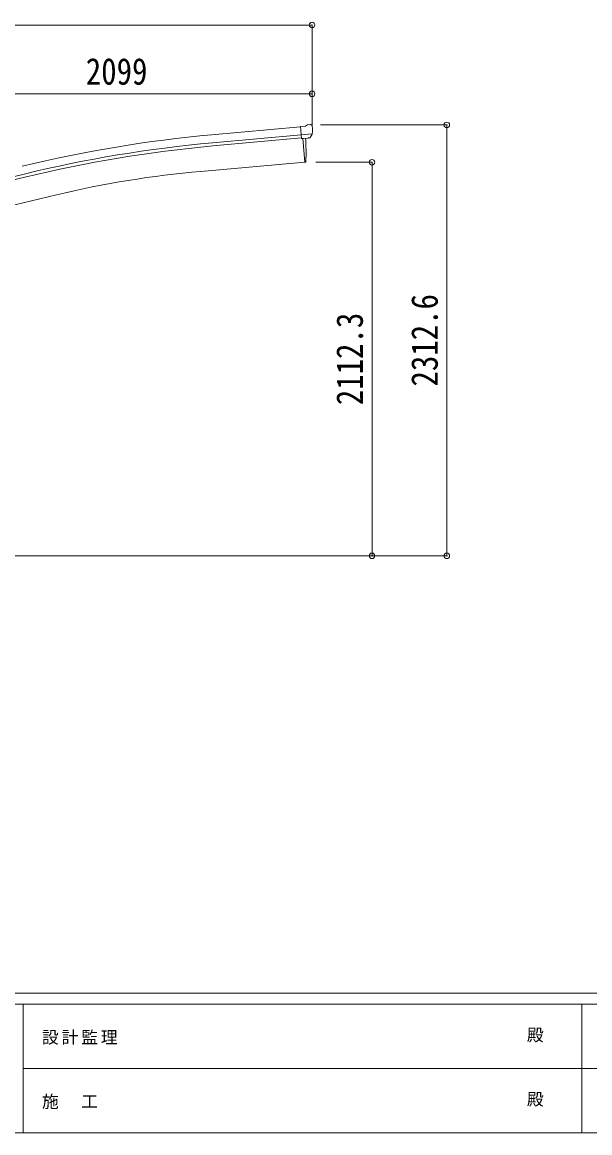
# Model space of a CAD drawing. Units: millimetres at full size, sheet at 1:30. Extents: x -8385 to 8479, y -5853 to 5787.
# Drawn here: x -3407 to -360, y -5853 to 107 of the extents above; entities that cross this region are included whole.
import ezdxf
from ezdxf.enums import TextEntityAlignment as Align

# ---------------------------------------------------------------- set-up
doc = ezdxf.new("R2010")
doc.units = ezdxf.units.MM
doc.header["$LTSCALE"] = 30
doc.header["$PDMODE"] = 32
doc.header["$PDSIZE"] = 30
for name, color, linetype, lineweight in [('0-0_0', 7, 'Continuous', 9), ('0-1_本体', 4, 'Continuous', 9), ('0-2_部品', 7, 'Continuous', 9), ('0-A_寸法', 6, 'Continuous', 9), ('F-0_240', 7, 'Continuous', 9)]:
    doc.layers.add(name, color=color, linetype=linetype, lineweight=lineweight)
doc.styles.add('ＭＳ ゴシック', font='')
doc.styles.get('ＭＳ ゴシック').set_extended_font_data('MS Gothic')

msp = doc.modelspace()

# ---------------------------------------------------------------- linework, layer by layer
at = {"layer": '0-0_0'}
msp.add_line((-3794.23, -2756.63), (-1806.39, -2756.63), dxfattribs=at)
at = {"layer": '0-1_本体'}
for p, q in [((-1913.06, -454.28), (-2389.99, -497.34)), ((-1909.35, -497.12), (-2386.13, -540.12)), ((-1907.82, -514.1), (-2384.6, -557.09)), ((-1900.67, -516.73), (-1889.51, -644.33)), ((-1889.51, -644.33), (-2447.38, -693.14)), ((-3879.83, -824.81), (-3396.79, -707.48)), ((-3875.85, -841.38), (-3392.76, -724.04)), ((-3794.48, -956.66), (-3223.01, -819.46))]:
    msp.add_line(p, q, dxfattribs=at)
for centre, radius, start, end in [((-1765.39, -7423.78), 6954.55, 95.15276, 103.65276), ((-1765.39, -7423.78), 6911.6, 95.15276, 103.65276), ((-1765.39, -7423.78), 6894.55, 95.15276, 103.65276), ((-1985.27, -5975.02), 5302.05, 95, 103.5)]:
    msp.add_arc(centre, radius, start, end, dxfattribs=at)
at = {"layer": '0-2_部品'}
for p, q in [((-1886.63, -450.34), (-1913.2, -452.67)), ((-1907.54, -517.33), (-1913.2, -452.67)), ((-1886.63, -450.34), (-1874.91, -443.58)), ((-1860.01, -441.99), (-1873.67, -443.19)), ((-1850.87, -447.74), (-1856.36, -443.14)), ((-1849.81, -449.78), (-1849.69, -451.13)), ((-1850.34, -492.63), (-1909.25, -497.79)), ((-1897.58, -516.46), (-1907.54, -517.33)), ((-1900.67, -516.73), (-1889.51, -644.33)), ((-1863.97, -513.52), (-1871.68, -514.19)), ((-1861.59, -512.12), (-1850.65, -493.18)), ((-1889.51, -644.33), (-1887.45, -644.08))]:
    msp.add_line(p, q, dxfattribs=at)
for points in [[(-1897.58, -516.46), (-1897.31, -516.53), (-1871.93, -514.31), (-1871.68, -514.19)], [(-1850.26, -492), (-1850.55, -492.99), (-1850.65, -493.18)]]:
    msp.add_lwpolyline(points, dxfattribs=at)
for centre, radius, start, end in [((-1873.41, -446.17), 3, 95, 120), ((-1859.57, -446.97), 5, 50.00648, 94.99352), ((-2051.32, -468.77), 202.4, 353.4085, 5), ((-2783.27, -588.52), 900, 356.63919, 4.64986), ((-1887.82, -641.1), 3, 277, 356.63919)]:
    msp.add_arc(centre, radius, start, end, dxfattribs=at)
for centre, major_axis, ratio, start_param, end_param in [((-1845.48, -445.74), (-15.35, 3.44), 0.101033, 5.9751426, 5.9753737), ((-1852.81, -450.04), (2.71, -1.31), 0.997474, 0.5366567, 1.3225652), ((-1864.24, -510.52), (1.62, -2.54), 0.997631, 5.8041905, 5.8929484), ((-1864.31, -510.41), (-3.5, 2.17), 0.650902, 2.1145521, 2.1873627), ((-1864.19, -510.61), (1.62, -2.54), 0.997631, 5.965759, 6.7621801)]:
    msp.add_ellipse(centre, major_axis=major_axis, ratio=ratio, start_param=start_param, end_param=end_param, dxfattribs=at)
at = {"layer": '0-A_寸法'}
for p, q in [((-1851.08, 92.18), (-6065.08, 92.18)), ((-1851.08, 92.18), (-1851.08, -276.82)), ((-3950.08, -276.82), (-1851.08, -276.82)), ((-1851.08, -276.82), (-1851.08, -443.99)), ((-1127.5, -443.98), (-1806.54, -443.98)), ((-1127.5, -2756.63), (-1127.5, -443.98)), ((-1529.3, -644.33), (-1830.72, -644.33)), ((-1529.3, -2756.63), (-1529.3, -644.33)), ((-1529.3, -2756.63), (-1830.72, -2756.63)), ((-1127.5, -2756.63), (-1806.54, -2756.63))]:
    msp.add_line(p, q, dxfattribs=at)
for p in [(-1851.08, 92.18), (-1851.08, -276.82), (-1127.5, -443.98), (-1529.3, -644.33), (-1529.3, -2756.63), (-1127.5, -2756.63)]:
    msp.add_point(p, dxfattribs=at)
at = {"layer": 'F-0_240', "color": 5}
for p, q in [((-8385.45, -5102.66), (8054.55, -5102.66)), ((-8385.45, -5162.66), (5387.79, -5162.66)), ((-3402.21, -5162.66), (-3402.21, -5852.66)), ((-402.21, -5162.66), (-402.21, -5852.66)), ((-3402.21, -5507.66), (2747.79, -5507.66)), ((-8385.45, -5852.66), (8054.55, -5852.66))]:
    msp.add_line(p, q, dxfattribs=at)

# ---------------------------------------------------------------- texts
at = {"layer": '0-A_寸法', "color": 7, "style": 'ＭＳ ゴシック', "width": 0.85}
msp.add_text('2099', height=143, dxfattribs=at).set_placement((-3065.58, -270.82), align=Align.BOTTOM_LEFT)
for s, p in [('2312.6', (-1133.5, -1847.81)), ('2112.3', (-1535.3, -1947.98))]:
    msp.add_text(s, height=143, rotation=90, dxfattribs=at).set_placement(p, align=Align.BOTTOM_LEFT)
at = {"layer": 'F-0_240', "style": 'ＭＳ ゴシック'}
for p in [(-697.92, -5380.16), (-697.92, -5725.16)]:
    msp.add_text('殿', height=65.98, dxfattribs=at).set_placement(p, align=Align.BOTTOM_LEFT)
at = {"layer": 'F-0_240', "char_height": 65.98, "attachment_point": 7, "style": 'ＭＳ ゴシック'}
for s, insert in [('\\T1.17;設計監理', (-3300.89, -5380.16)), ('\\T1.17;施\u3000工', (-3300.89, -5725.16))]:
    msp.add_mtext(s, dxfattribs=dict(at, insert=insert))

doc.saveas('drawing.dxf')
